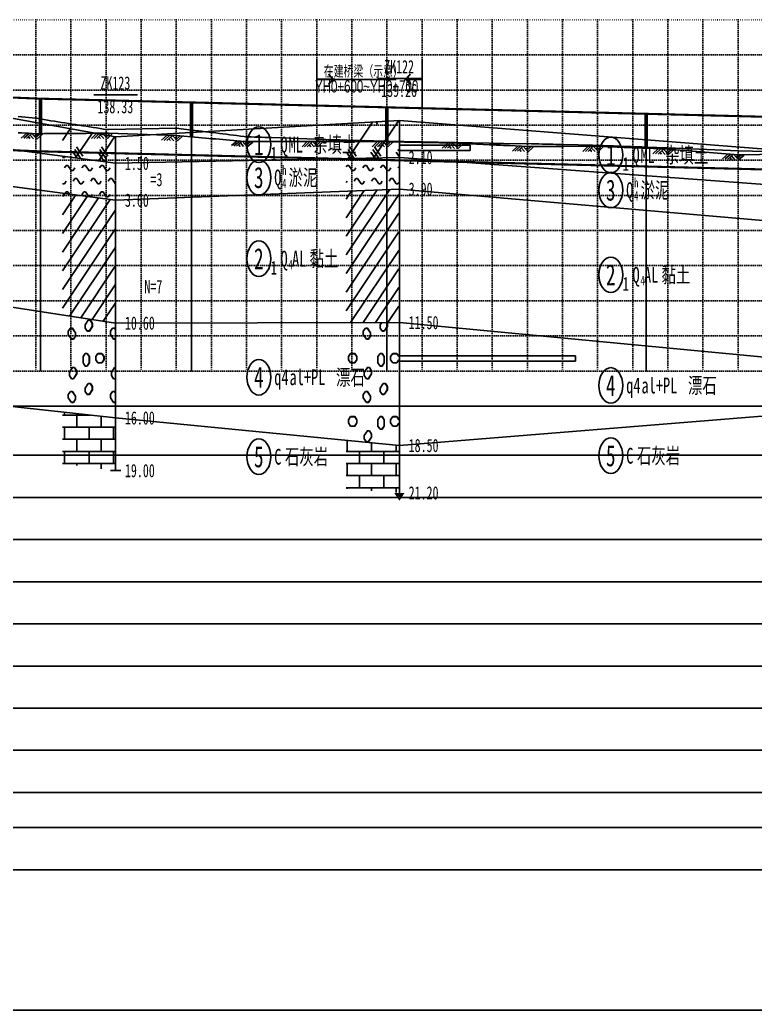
# Model space of a CAD drawing. Extents: x 529262 to 576451, y 2694391 to 2717535.
# Drawn here: x 572091.7 to 572301.1, y 2706953.4 to 2707235.4 of the extents above; entities that cross this region are included whole.
import ezdxf

# ---------------------------------------------------------------- set-up
doc = ezdxf.new("R2010")
doc.units = 0
doc.linetypes.add('DOT', pattern=[6.35, 0, -6.35])
doc.linetypes.add('sx', pattern=[10, 5, 0, 5, 0])
for name, color, linetype in [('GPSCOMMON', 7, 'Continuous'), ('PP-COM', 7, 'Continuous'), ('地质-原位曲线', 7, 'Continuous'), ('地质-地层符号', 3, 'Continuous'), ('地质-地层线', 7, 'Continuous'), ('地质-地面线', 7, 'Continuous'), ('地质-填充花纹', 4, 'Continuous'), ('地质-文字', 7, 'Continuous'), ('地质-标贯', 7, 'Continuous'), ('地质-钻孔', 7, 'Continuous'), ('纵断_分栏线', 5, 'Continuous'), ('纵断_地面线', 3, 'Continuous'), ('纵断_标注', 2, 'Continuous'), ('纵断_标注_节点', 2, 'Continuous'), ('纵断_设计线', 1, 'Continuous'), ('纵断_高程网格', 8, 'DOT')]:
    doc.layers.add(name, color=color, linetype=linetype)
doc.layers.add('纵断雨水井', color=7, linetype='Continuous', lineweight=60)
doc.layers.add('纵断雨水管', color=152, linetype='Continuous', lineweight=60)
doc.styles.add('JieTuHzTxt', font='smsim.shx', dxfattribs={"width": 0.7, "bigfont": 'smfs.shx'})
doc.styles.add('地层编号', font='', dxfattribs={"width": 0.7, "height": 4})
doc.styles.add('层底标注', font='', dxfattribs={"width": 0.7, "height": 2.5})
doc.styles.add('岩土名称', font='', dxfattribs={"width": 0.7, "height": 3})
doc.styles.add('时代', font='', dxfattribs={"width": 0.7, "height": 3})
doc.styles.add('标贯动探', font='', dxfattribs={"width": 0.7, "height": 2.5})
doc.styles.add('钻孔标注', font='', dxfattribs={"width": 0.7, "height": 2.5})
doc.styles.get('地层编号').set_extended_font_data('FangSong_GB2312')
doc.styles.get('层底标注').set_extended_font_data('FangSong_GB2312')
doc.styles.get('岩土名称').set_extended_font_data('FangSong_GB2312')
doc.styles.get('时代').set_extended_font_data('FangSong_GB2312')
doc.styles.get('标贯动探').set_extended_font_data('FangSong_GB2312')
doc.styles.get('钻孔标注').set_extended_font_data('FangSong_GB2312')
doc.linetypes.add('bzhjcx', pattern='A,0.001,[2,XX1.shx,S=1,R=0,X=1,Y=0],-2', length=2.001)

# ---------------------------------------------------------------- blocks, each defined once
blk = doc.blocks.new('VSDesignLineBlock')
at = {"color": 0, "linetype": 'Continuous'}
for p, q in [((-1.5, 0), (-3, -1.5)), ((-0.75, 0), (-2.25, -1.5)), ((0, 0), (-1.5, -1.5)), ((0, 0), (1.5, -1.5)), ((1.5, 0), (0.75, -0.75)), ((2.25, 0), (1.12, -1.12)), ((3, 0), (1.5, -1.5)), ((-0.98, -0.98), (-0.46, -1.5)), ((-0.5, -0.5), (0.5, -1.5))]:
    blk.add_line(p, q, dxfattribs=at)
blk = doc.blocks.new('A$C08401F54')
at = {"layer": '地质-原位曲线', "color": 8, "linetype": 'Continuous'}
for p, q in [((643.68, -30.7), (663.68, -30.7)), ((663.68, -31.7), (643.68, -31.7)), ((663.68, -30.7), (663.68, -31.04)), ((663.68, -31.04), (663.68, -31.37)), ((663.68, -31.37), (663.68, -31.7)), ((643.68, -70.7), (693.68, -70.7)), ((693.68, -70.7), (693.68, -71.04)), ((693.68, -71.04), (693.68, -71.37)), ((693.68, -71.37), (693.68, -71.7)), ((693.68, -71.7), (643.68, -71.7))]:
    blk.add_line(p, q, dxfattribs=at)
at = {"layer": '地质-地层符号', "color": 8, "linetype": 'Continuous'}
for centre in [(603.51, -30.59), (703.75, -32.56), (603.51, -36.84), (703.75, -39.23), (603.51, -52.25), (703.75, -55.31), (603.51, -74.75), (703.75, -76.31), (603.51, -89.84), (703.75, -89.65)]:
    blk.add_ellipse(centre, major_axis=(0, 3.38), ratio=1, dxfattribs=at)
at = {"layer": '地质-地层线', "color": 8}
for p, q in [((446.8, -23.95), (562.72, -34.14)), ((446.8, -30.95), (562.72, -41.14)), ((562.72, -34.14), (643.53, -33.04)), ((643.53, -33.04), (763.2, -38.92)), ((562.72, -41.14), (643.53, -39.04)), ((643.53, -39.04), (763.2, -45.92)), ((446.8, -52.62), (562.72, -64.47)), ((562.72, -64.47), (643.53, -64.37)), ((643.53, -64.37), (763.2, -71.92))]:
    blk.add_line(p, q, dxfattribs=at)
at = {"layer": '地质-地层线', "color": 8, "linetype": 'bzhjcx'}
for p, q in [((446.8, -73.95), (562.72, -82.47)), ((562.72, -82.47), (643.53, -87.7)), ((643.53, -87.7), (763.2, -81.26))]:
    blk.add_line(p, q, dxfattribs=at)
at = {"layer": '地质-地面线', "color": 8, "linetype": 'Continuous'}
for p, q in [((446.8, -15.29), (562.72, -29.14)), ((562.72, -29.14), (643.53, -26.04)), ((643.53, -26.04), (763.2, -32.26))]:
    blk.add_line(p, q, dxfattribs=at)
at = {"layer": '地质-填充花纹', "color": 8, "linetype": 'Continuous'}
for p, q in [((636.16, -33.14), (643.25, -26.05)), ((637.28, -26.7), (636.88, -26.29)), ((547.57, -29.8), (549.78, -27.59)), ((628.38, -26.78), (628.54, -26.61)), ((628.99, -33.23), (635.9, -26.33)), ((630.14, -26.7), (630, -26.56)), ((551.31, -33.13), (556.1, -28.35)), ((557.81, -33.71), (562.42, -29.1)), ((552.86, -33.27), (551.09, -31.5)), ((553.36, -32.77), (551.59, -31)), ((560, -33.27), (558.23, -31.5)), ((560.5, -32.77), (558.73, -31)), ((630.65, -33.21), (628.94, -31.5)), ((631.21, -32.77), (629.44, -31)), ((637.56, -33.12), (635.94, -31.5)), ((638.21, -32.77), (636.44, -31)), ((643.38, -31.79), (643.08, -31.5)), ((547.57, -32.98), (547.64, -33.04)), ((547.64, -33.03), (548.14, -33.03)), ((548.14, -33.03), (548.31, -32.87)), ((551.76, -33.17), (550.59, -32)), ((559.5, -33.77), (557.73, -32)), ((629.67, -33.23), (628.44, -32)), ((636.57, -33.13), (635.44, -32)), ((643.38, -32.79), (642.58, -32)), ((643.33, -33.04), (643.38, -32.99)), ((548.14, -35.03), (548.64, -34.53)), ((548.64, -34.53), (549.14, -34.53)), ((549.14, -34.54), (550.14, -35.54)), ((550.14, -35.53), (550.64, -35.53)), ((550.64, -35.53), (551.14, -35.03)), ((553.14, -35.03), (553.64, -34.53)), ((553.64, -34.53), (554.14, -34.53)), ((554.14, -34.54), (555.14, -35.54)), ((555.14, -35.53), (555.64, -35.53)), ((555.64, -35.53), (556.14, -35.03)), ((558.14, -35.03), (558.64, -34.53)), ((558.64, -34.53), (559.14, -34.53)), ((559.14, -34.54), (560.14, -35.54)), ((560.14, -35.53), (560.64, -35.53)), ((560.64, -35.53), (561.14, -35.03)), ((628.38, -34.8), (628.64, -34.53)), ((628.64, -34.53), (629.14, -34.53)), ((629.14, -34.54), (630.14, -35.54)), ((630.14, -35.53), (630.64, -35.53)), ((630.64, -35.53), (631.14, -35.03)), ((633.14, -35.03), (633.64, -34.53)), ((633.64, -34.53), (634.14, -34.53)), ((634.14, -34.54), (635.14, -35.54)), ((635.14, -35.53), (635.64, -35.53)), ((635.64, -35.53), (636.14, -35.03)), ((638.14, -35.03), (638.64, -34.53)), ((638.64, -34.53), (639.14, -34.53)), ((639.14, -34.54), (640.14, -35.54)), ((640.14, -35.53), (640.64, -35.53)), ((640.64, -35.53), (641.14, -35.03)), ((643.14, -35.03), (643.38, -34.8)), ((548.14, -38.03), (548.64, -37.53)), ((550.64, -37.53), (551.14, -37.03)), ((551.14, -37.03), (551.64, -37.03)), ((551.64, -37.04), (552.64, -38.04)), ((553.14, -38.03), (553.64, -37.53)), ((555.64, -37.53), (556.14, -37.03)), ((556.14, -37.03), (556.64, -37.03)), ((556.64, -37.04), (557.64, -38.04)), ((558.14, -38.03), (558.64, -37.53)), ((560.64, -37.53), (561.14, -37.03)), ((561.14, -37.03), (561.64, -37.03)), ((561.64, -37.04), (562.57, -37.98)), ((628.38, -37.8), (628.64, -37.53)), ((630.64, -37.53), (631.14, -37.03)), ((631.14, -37.03), (631.64, -37.03)), ((631.64, -37.04), (632.64, -38.04)), ((633.14, -38.03), (633.64, -37.53)), ((635.64, -37.53), (636.14, -37.03)), ((636.14, -37.03), (636.64, -37.03)), ((636.64, -37.04), (637.64, -38.04)), ((638.14, -38.03), (638.64, -37.53)), ((640.64, -37.53), (641.14, -37.03)), ((641.14, -37.03), (641.64, -37.03)), ((641.64, -37.04), (642.64, -38.04)), ((547.57, -37.98), (547.64, -38.04)), ((547.64, -38.03), (548.14, -38.03)), ((552.64, -38.03), (553.14, -38.03)), ((557.64, -38.03), (558.14, -38.03)), ((628.38, -51.53), (640.8, -39.11)), ((628.38, -47.99), (637.17, -39.2)), ((628.38, -44.46), (633.54, -39.3)), ((628.38, -40.92), (629.91, -39.39)), ((632.64, -38.03), (633.14, -38.03)), ((637.64, -38.03), (638.14, -38.03)), ((642.64, -38.03), (643.14, -38.03)), ((643.14, -38.03), (643.38, -37.8)), ((547.57, -40.41), (548.13, -39.85)), ((547.57, -43.94), (551.38, -40.14)), ((547.57, -47.48), (554.63, -40.43)), ((547.57, -51.01), (557.88, -40.71)), ((547.57, -54.55), (561.13, -41)), ((548.31, -39.87), (548.64, -39.53)), ((548.64, -39.53), (549.14, -39.53)), ((549.14, -39.54), (549.58, -39.98)), ((551.07, -40.11), (551.14, -40.03)), ((553.14, -40.03), (553.64, -39.53)), ((553.64, -39.53), (554.14, -39.53)), ((554.14, -39.54), (555.06, -40.46)), ((555.66, -40.52), (556.14, -40.03)), ((558.14, -40.03), (558.64, -39.53)), ((558.64, -39.53), (559.14, -39.53)), ((559.14, -39.54), (560.14, -40.54)), ((560.14, -40.53), (560.64, -40.53)), ((560.64, -40.53), (561.14, -40.03)), ((628.38, -55.06), (643.38, -40.06)), ((547.57, -58.08), (562.57, -43.08)), ((628.38, -58.6), (643.38, -43.6)), ((547.57, -61.62), (562.57, -46.62)), ((628.38, -62.13), (643.38, -47.13)), ((549.6, -63.13), (562.57, -50.16)), ((629.66, -64.39), (643.38, -50.67)), ((552.81, -63.46), (562.57, -53.69)), ((633.2, -64.38), (643.38, -54.2)), ((556.02, -63.78), (562.57, -57.23)), ((636.74, -64.38), (643.38, -57.74)), ((559.22, -64.11), (562.57, -60.76)), ((640.28, -64.37), (643.38, -61.28)), ((549.24, -66.03), (549.84, -65.43)), ((549.84, -65.43), (550.44, -65.43)), ((551.28, -66.33), (550.38, -65.43)), ((551.34, -66.33), (550.44, -65.43)), ((554.04, -64.83), (554.94, -63.93)), ((554.04, -65.43), (554.04, -64.83)), ((554.64, -66.03), (554.04, -65.43)), ((554.94, -63.93), (555.54, -63.93)), ((555.18, -66.03), (556.08, -65.13)), ((555.24, -66.03), (556.14, -65.13)), ((556.08, -64.53), (555.48, -63.93)), ((556.14, -64.53), (555.54, -63.93)), ((556.08, -65.13), (556.08, -64.53)), ((556.14, -65.13), (556.14, -64.53)), ((561.24, -66.03), (561.84, -65.43)), ((561.84, -65.43), (562.44, -65.43)), ((562.57, -65.62), (562.38, -65.43)), ((562.43, -64.44), (562.57, -64.3)), ((562.57, -65.56), (562.44, -65.43)), ((633.24, -66.03), (633.84, -65.43)), ((633.84, -65.43), (634.44, -65.43)), ((635.28, -66.33), (634.38, -65.43)), ((635.34, -66.33), (634.44, -65.43)), ((638.04, -64.83), (638.5, -64.38)), ((638.04, -65.43), (638.04, -64.83)), ((638.64, -66.03), (638.04, -65.43)), ((639.18, -66.03), (640.08, -65.13)), ((639.24, -66.03), (640.14, -65.13)), ((640.08, -64.53), (639.92, -64.37)), ((640.14, -64.53), (639.98, -64.37)), ((640.08, -65.13), (640.08, -64.53)), ((640.14, -65.13), (640.14, -64.53)), ((549.24, -66.63), (549.24, -66.03)), ((550.14, -67.53), (549.24, -66.63)), ((550.14, -67.47), (550.74, -67.47)), ((550.14, -67.53), (550.74, -67.53)), ((550.68, -67.53), (551.28, -66.93)), ((550.74, -67.53), (551.34, -66.93)), ((551.28, -66.93), (551.28, -66.33)), ((551.34, -66.93), (551.34, -66.33)), ((554.64, -65.97), (555.24, -65.97)), ((554.64, -66.03), (555.24, -66.03)), ((561.24, -66.63), (561.24, -66.03)), ((562.14, -67.53), (561.24, -66.63)), ((562.14, -67.47), (562.57, -67.47)), ((562.14, -67.53), (562.57, -67.53)), ((633.24, -66.63), (633.24, -66.03)), ((634.14, -67.53), (633.24, -66.63)), ((634.14, -67.47), (634.74, -67.47)), ((634.14, -67.53), (634.74, -67.53)), ((634.68, -67.53), (635.28, -66.93)), ((634.74, -67.53), (635.34, -66.93)), ((635.28, -66.93), (635.28, -66.33)), ((635.34, -66.93), (635.34, -66.33)), ((638.64, -65.97), (639.24, -65.97)), ((638.64, -66.03), (639.24, -66.03)), ((553.44, -70.83), (554.04, -70.23)), ((553.44, -72.03), (553.44, -70.83)), ((554.04, -70.23), (554.64, -70.23)), ((555.18, -70.83), (554.58, -70.23)), ((555.24, -70.83), (554.64, -70.23)), ((555.18, -72.03), (555.18, -70.83)), ((555.24, -72.03), (555.24, -70.83)), ((557.04, -70.83), (557.64, -70.23)), ((557.04, -71.43), (557.04, -70.83)), ((557.64, -72.03), (557.04, -71.43)), ((557.64, -70.23), (558.84, -70.23)), ((557.64, -70.29), (558.84, -70.29)), ((559.38, -70.83), (558.78, -70.23)), ((558.78, -72.03), (559.38, -71.43)), ((559.44, -70.83), (558.84, -70.23)), ((558.84, -72.03), (559.44, -71.43)), ((559.38, -71.43), (559.38, -70.83)), ((559.44, -71.43), (559.44, -70.83)), ((629.04, -70.83), (629.64, -70.23)), ((629.04, -71.43), (629.04, -70.83)), ((629.64, -72.03), (629.04, -71.43)), ((629.64, -70.23), (630.84, -70.23)), ((629.64, -70.29), (630.84, -70.29)), ((631.38, -70.83), (630.78, -70.23)), ((630.78, -72.03), (631.38, -71.43)), ((631.44, -70.83), (630.84, -70.23)), ((630.84, -72.03), (631.44, -71.43)), ((631.38, -71.43), (631.38, -70.83)), ((631.44, -71.43), (631.44, -70.83)), ((637.44, -70.83), (638.04, -70.23)), ((637.44, -72.03), (637.44, -70.83)), ((638.04, -70.23), (638.64, -70.23)), ((639.18, -70.83), (638.58, -70.23)), ((639.24, -70.83), (638.64, -70.23)), ((639.18, -72.03), (639.18, -70.83)), ((639.24, -72.03), (639.24, -70.83)), ((641.04, -70.83), (641.64, -70.23)), ((641.04, -71.43), (641.04, -70.83)), ((641.64, -72.03), (641.04, -71.43)), ((641.64, -70.23), (642.84, -70.23)), ((641.64, -70.29), (642.84, -70.29)), ((643.38, -70.83), (642.78, -70.23)), ((643.38, -70.77), (642.84, -70.23)), ((549.54, -73.83), (550.44, -72.93)), ((550.38, -72.93), (550.98, -72.93)), ((550.44, -72.93), (551.04, -72.93)), ((551.58, -73.53), (550.98, -72.93)), ((551.64, -73.53), (551.04, -72.93)), ((554.04, -72.63), (553.44, -72.03)), ((554.04, -72.63), (554.64, -72.63)), ((554.58, -72.63), (555.18, -72.03)), ((554.64, -72.63), (555.24, -72.03)), ((557.64, -72.03), (558.84, -72.03)), ((561.54, -73.83), (562.44, -72.93)), ((562.38, -72.93), (562.57, -72.93)), ((562.44, -72.93), (562.57, -72.93)), ((629.64, -72.03), (630.84, -72.03)), ((633.54, -73.83), (634.44, -72.93)), ((634.38, -72.93), (634.98, -72.93)), ((634.44, -72.93), (635.04, -72.93)), ((635.58, -73.53), (634.98, -72.93)), ((635.64, -73.53), (635.04, -72.93)), ((638.04, -72.63), (637.44, -72.03)), ((638.04, -72.63), (638.64, -72.63)), ((638.58, -72.63), (639.18, -72.03)), ((638.64, -72.63), (639.24, -72.03)), ((641.64, -72.03), (642.84, -72.03)), ((642.78, -72.03), (643.38, -71.44)), ((642.84, -72.03), (643.38, -71.5)), ((549.54, -74.43), (549.54, -73.83)), ((550.14, -75.03), (549.54, -74.43)), ((550.14, -75.03), (550.74, -75.03)), ((550.68, -75.03), (551.58, -74.13)), ((550.74, -75.03), (551.64, -74.13)), ((551.58, -74.13), (551.58, -73.53)), ((551.64, -74.13), (551.64, -73.53)), ((561.54, -74.43), (561.54, -73.83)), ((562.14, -75.03), (561.54, -74.43)), ((562.14, -75.03), (562.57, -75.03)), ((633.54, -74.43), (633.54, -73.83)), ((634.14, -75.03), (633.54, -74.43)), ((634.14, -75.03), (634.74, -75.03)), ((634.68, -75.03), (635.58, -74.13)), ((634.74, -75.03), (635.64, -74.13)), ((635.58, -74.13), (635.58, -73.53)), ((635.64, -74.13), (635.64, -73.53)), ((554.04, -76.83), (554.94, -75.93)), ((554.04, -77.43), (554.04, -76.83)), ((554.94, -75.93), (555.54, -75.93)), ((556.08, -76.53), (555.48, -75.93)), ((556.14, -76.53), (555.54, -75.93)), ((556.08, -77.13), (556.08, -76.53)), ((556.14, -77.13), (556.14, -76.53)), ((638.04, -76.83), (638.94, -75.93)), ((638.04, -77.43), (638.04, -76.83)), ((638.94, -75.93), (639.54, -75.93)), ((640.08, -76.53), (639.48, -75.93)), ((640.14, -76.53), (639.54, -75.93)), ((640.08, -77.13), (640.08, -76.53)), ((640.14, -77.13), (640.14, -76.53)), ((549.24, -78.03), (549.84, -77.43)), ((549.24, -78.63), (549.24, -78.03)), ((550.14, -79.53), (549.24, -78.63)), ((549.84, -77.43), (550.44, -77.43)), ((551.28, -78.33), (550.38, -77.43)), ((551.34, -78.33), (550.44, -77.43)), ((550.68, -79.53), (551.28, -78.93)), ((550.74, -79.53), (551.34, -78.93)), ((551.28, -78.93), (551.28, -78.33)), ((551.34, -78.93), (551.34, -78.33)), ((554.64, -78.03), (554.04, -77.43)), ((554.64, -77.97), (555.24, -77.97)), ((554.64, -78.03), (555.24, -78.03)), ((555.18, -78.03), (556.08, -77.13)), ((555.24, -78.03), (556.14, -77.13)), ((561.24, -78.03), (561.84, -77.43)), ((561.24, -78.63), (561.24, -78.03)), ((562.14, -79.53), (561.24, -78.63)), ((561.84, -77.43), (562.44, -77.43)), ((562.57, -77.62), (562.38, -77.43)), ((562.57, -77.56), (562.44, -77.43)), ((633.24, -78.03), (633.84, -77.43)), ((633.24, -78.63), (633.24, -78.03)), ((634.14, -79.53), (633.24, -78.63)), ((633.84, -77.43), (634.44, -77.43)), ((635.28, -78.33), (634.38, -77.43)), ((635.34, -78.33), (634.44, -77.43)), ((634.68, -79.53), (635.28, -78.93)), ((634.74, -79.53), (635.34, -78.93)), ((635.28, -78.93), (635.28, -78.33)), ((635.34, -78.93), (635.34, -78.33)), ((638.64, -78.03), (638.04, -77.43)), ((638.64, -77.97), (639.24, -77.97)), ((638.64, -78.03), (639.24, -78.03)), ((639.18, -78.03), (640.08, -77.13)), ((639.24, -78.03), (640.14, -77.13)), ((550.14, -79.47), (550.74, -79.47)), ((550.14, -79.53), (550.74, -79.53)), ((562.14, -79.47), (562.57, -79.47)), ((562.14, -79.53), (562.57, -79.53)), ((634.14, -79.47), (634.74, -79.47)), ((634.14, -79.53), (634.74, -79.53)), ((547.57, -81.93), (555.44, -81.93)), ((548.14, -81.93), (548.14, -81.4)), ((551.64, -84.23), (551.64, -81.93)), ((555.14, -81.93), (555.14, -81.91)), ((558.64, -84.23), (558.64, -82.17)), ((629.04, -82.83), (629.64, -82.23)), ((629.64, -82.23), (630.84, -82.23)), ((629.64, -82.29), (630.84, -82.29)), ((631.38, -82.83), (630.78, -82.23)), ((631.44, -82.83), (630.84, -82.23)), ((637.44, -82.83), (638.04, -82.23)), ((638.04, -82.23), (638.64, -82.23)), ((639.18, -82.83), (638.58, -82.23)), ((639.24, -82.83), (638.64, -82.23)), ((641.04, -82.83), (641.64, -82.23)), ((641.64, -82.23), (642.84, -82.23)), ((641.64, -82.29), (642.84, -82.29)), ((643.38, -82.83), (642.78, -82.23)), ((643.38, -82.77), (642.84, -82.23)), ((547.57, -84.23), (562.57, -84.23)), ((548.14, -86.53), (548.14, -84.23)), ((555.14, -86.53), (555.14, -84.23)), ((562.14, -86.53), (562.14, -84.23)), ((629.04, -83.43), (629.04, -82.83)), ((629.64, -84.03), (629.04, -83.43)), ((629.64, -84.03), (630.84, -84.03)), ((630.78, -84.03), (631.38, -83.43)), ((630.84, -84.03), (631.44, -83.43)), ((631.38, -83.43), (631.38, -82.83)), ((631.44, -83.43), (631.44, -82.83)), ((637.44, -84.03), (637.44, -82.83)), ((638.04, -84.63), (637.44, -84.03)), ((638.58, -84.63), (639.18, -84.03)), ((638.64, -84.63), (639.24, -84.03)), ((639.18, -84.03), (639.18, -82.83)), ((639.24, -84.03), (639.24, -82.83)), ((641.04, -83.43), (641.04, -82.83)), ((641.64, -84.03), (641.04, -83.43)), ((641.64, -84.03), (642.84, -84.03)), ((642.78, -84.03), (643.38, -83.44)), ((642.84, -84.03), (643.38, -83.5)), ((633.54, -85.83), (634.44, -84.93)), ((633.54, -86.43), (633.54, -85.83)), ((634.14, -87.03), (633.54, -86.43)), ((634.38, -84.93), (634.98, -84.93)), ((634.44, -84.93), (635.04, -84.93)), ((634.68, -87.03), (635.58, -86.13)), ((634.74, -87.03), (635.64, -86.13)), ((635.58, -85.53), (634.98, -84.93)), ((635.64, -85.53), (635.04, -84.93)), ((635.58, -86.13), (635.58, -85.53)), ((635.64, -86.13), (635.64, -85.53)), ((638.04, -84.63), (638.64, -84.63)), ((547.57, -86.53), (562.57, -86.53)), ((551.64, -88.83), (551.64, -86.53)), ((558.64, -88.83), (558.64, -86.53)), ((628.64, -88.83), (628.64, -86.74)), ((634.14, -87.03), (634.74, -87.03)), ((635.64, -88.83), (635.64, -87.19)), ((642.64, -88.83), (642.64, -87.65)), ((547.57, -88.83), (562.57, -88.83)), ((548.14, -91.13), (548.14, -88.83)), ((555.14, -91.13), (555.14, -88.83)), ((562.14, -91.13), (562.14, -88.83)), ((628.38, -88.83), (643.38, -88.83)), ((632.14, -91.13), (632.14, -88.83)), ((639.14, -91.13), (639.14, -88.83)), ((547.57, -91.13), (562.57, -91.13)), ((551.64, -91.5), (551.64, -91.13)), ((558.64, -92.11), (558.64, -91.13)), ((628.38, -91.13), (643.38, -91.13)), ((628.64, -93.43), (628.64, -91.13)), ((635.64, -93.43), (635.64, -91.13)), ((642.64, -93.43), (642.64, -91.13)), ((628.38, -93.43), (643.38, -93.43)), ((632.14, -95.73), (632.14, -93.43)), ((639.14, -95.73), (639.14, -93.43)), ((628.38, -95.73), (643.38, -95.73)), ((628.64, -95.92), (628.64, -95.73)), ((635.64, -96.29), (635.64, -95.73)), ((642.64, -96.66), (642.64, -95.73))]:
    blk.add_line(p, q, dxfattribs=at)
at = {"layer": '地质-钻孔', "color": 8, "linetype": 'Continuous'}
for p, q in [((637.34, -18.04), (649.72, -18.04)), ((556.54, -21.14), (568.91, -21.14)), ((561.22, -92.47), (564.22, -92.47))]:
    blk.add_line(p, q, dxfattribs=at)
at = {"layer": '地质-钻孔', "color": 8, "linetype": 'sx'}
for p, q in [((643.53, -26.04), (643.53, -96.7)), ((562.72, -29.14), (562.72, -92.47))]:
    blk.add_line(p, q, dxfattribs=at)
at = {"layer": '地质-钻孔', "color": 8, "linetype": 'Continuous'}
blk.add_solid([(642.03, -96.7), (645.03, -96.7), (643.53, -98.2)], dxfattribs=at)
at = {"layer": '地质-地层符号', "color": 8, "linetype": 'Continuous'}
for s, height, style, p in [('1', 4, '地层编号', (602.13, -32.59)), ('Q', 3, '时代', (609.69, -32.09)), ('ML', 3, '时代', (611.97, -32.09)), ('杂填土', 3, '岩土名称', (619, -32.09)), ('1', 2.6, '地层编号', (606.89, -33.59)), ('1', 4, '地层编号', (702.37, -34.56)), ('Q', 3, '时代', (709.93, -34.06)), ('ML', 3, '时代', (712.21, -34.06)), ('杂填土', 3, '岩土名称', (719.24, -34.06)), ('1', 2.6, '地层编号', (707.13, -35.56)), ('3', 4, '地层编号', (602.13, -38.84)), ('Q', 3, '时代', (607.89, -38.34)), ('淤泥', 3, '岩土名称', (612.01, -38.34)), ('3', 4, '地层编号', (702.37, -41.23)), ('淤泥', 3, '岩土名称', (712.25, -40.73)), ('Q', 3, '时代', (708.13, -40.73)), ('2', 4, '地层编号', (602.13, -54.25)), ('Q', 3, '时代', (609.69, -53.75)), ('AL', 3, '时代', (612.97, -53.75)), ('黏土', 3, '岩土名称', (617.96, -53.75)), ('1', 2.6, '地层编号', (606.89, -55.25)), ('2', 4, '地层编号', (702.37, -57.31)), ('Q', 3, '时代', (709.93, -56.81)), ('AL', 3, '时代', (713.2, -56.81)), ('黏土', 3, '岩土名称', (718.2, -56.81)), ('1', 2.6, '地层编号', (707.13, -58.31)), ('4', 4, '地层编号', (602.13, -76.75)), ('al+PL', 3, '时代', (612.25, -76.25)), ('漂石', 3, '岩土名称', (625.5, -76.25)), ('q4', 3, '时代', (607.89, -76.25)), ('4', 4, '地层编号', (702.37, -78.31)), ('q4', 3, '时代', (708.13, -77.81)), ('al+PL', 3, '时代', (712.49, -77.81)), ('漂石', 3, '岩土名称', (725.74, -77.81)), ('5', 4, '地层编号', (602.13, -91.84)), ('C', 3, '时代', (607.89, -91.34)), ('石灰岩', 3, '岩土名称', (610.97, -91.34)), ('5', 4, '地层编号', (702.37, -91.65)), ('C', 3, '时代', (708.13, -91.15)), ('石灰岩', 3, '岩土名称', (711.21, -91.15))]:
    blk.add_text(s, height=height, dxfattribs=dict(at, style=style)).set_placement(p)
at = {"layer": '地质-地层符号', "color": 8, "linetype": 'Continuous', "style": '时代', "width": 0.8}
for s, p in [('h', (610.17, -36.34)), ('4', (610.17, -38.84)), ('h', (710.41, -38.73)), ('4', (710.41, -41.23)), ('4', (611.97, -54.25)), ('4', (712.21, -57.31))]:
    blk.add_text(s, height=1.8, dxfattribs=at).set_placement(p)
at = {"layer": '地质-文字', "color": 8, "linetype": 'Continuous', "style": '层底标注'}
for s, p in [('2.10', (646.18, -34.29)), ('1.50', (565.37, -35.39)), ('3.90', (646.18, -40.29)), ('3.60', (565.37, -42.39)), ('10.60', (565.37, -65.72)), ('11.50', (646.18, -65.62)), ('16.00', (565.37, -83.72)), ('18.50', (646.18, -88.95)), ('19.00', (565.37, -93.72)), ('21.20', (646.18, -97.95))]:
    blk.add_text(s, height=2.5, dxfattribs=at).set_placement(p)
at = {"layer": '地质-标贯', "color": 8, "linetype": 'Continuous', "style": '标贯动探'}
for s, p in [('=3', (572.65, -38.47)), ('N=7', (570.92, -58.8))]:
    blk.add_text(s, height=2.5, dxfattribs=at).set_placement(p)
at = {"layer": '地质-钻孔', "color": 8, "linetype": 'Continuous', "style": '钻孔标注'}
for s, p in [('ZK122', (639.2, -17.04)), ('ZK123', (558.4, -20.14)), ('139.26', (638.34, -21.54)), ('138.33', (557.54, -24.64))]:
    blk.add_text(s, height=2.5, dxfattribs=at).set_placement(p)

msp = doc.modelspace()

# ---------------------------------------------------------------- linework, layer by layer
for p in [(572097.565, 2707212.906), (572140.558, 2707211.831), (572196.269, 2707210.438), (572270.113, 2707208.591)]:
    msp.add_point(p)
at = {"layer": 'GPSCOMMON', "const_width": 0.5}
for points in [[(572176.269, 2707210.938), (572176.269, 2707223.843)], [(572206.269, 2707210.188), (572206.269, 2707223.843)], [(572176.269, 2707218.424), (572180.901, 2707218.424), (572179.605, 2707219.905)], [(572206.269, 2707218.424), (572201.637, 2707218.424), (572202.934, 2707219.905)], [(572176.269, 2707218.424), (572180.901, 2707218.424), (572179.605, 2707216.943)], [(572206.269, 2707218.424), (572201.637, 2707218.424), (572202.934, 2707216.943)]]:
    msp.add_lwpolyline(points, dxfattribs=at)
at = {"layer": 'PP-COM'}
msp.add_line((571451.269, 2706953.361), (576451.269, 2706953.361), dxfattribs=at)
at = {"layer": '纵断_分栏线'}
for p, q in [((571556.269, 2707125.361), (573725.219, 2707125.361)), ((571556.269, 2707111.361), (573725.219, 2707111.361)), ((571556.269, 2707099.361), (573725.219, 2707099.361)), ((571556.269, 2707087.361), (573725.219, 2707087.361)), ((571556.269, 2707075.361), (573725.219, 2707075.361)), ((571556.269, 2707063.361), (573725.219, 2707063.361)), ((571556.269, 2707051.361), (573725.219, 2707051.361)), ((571556.269, 2707039.361), (573725.219, 2707039.361)), ((571556.269, 2707027.361), (573725.219, 2707027.361)), ((571556.269, 2707015.361), (573725.219, 2707015.361)), ((571556.269, 2707005.361), (573725.219, 2707005.361)), ((571556.269, 2706993.361), (573725.219, 2706993.361))]:
    msp.add_line(p, q, dxfattribs=at)
at = {"layer": '纵断_地面线'}
msp.add_lwpolyline([(572091.19, 2707207.811), (572092.19, 2707207.716), (572093.19, 2707207.621), (572094.19, 2707207.526), (572095.19, 2707207.431), (572096.19, 2707207.341), (572096.269, 2707207.331), (572097.565, 2707207.121), (572098.565, 2707206.961), (572099.565, 2707206.801), (572100.565, 2707206.641), (572101.565, 2707206.481), (572102.565, 2707206.321), (572103.565, 2707206.161), (572104.565, 2707206.001), (572105.565, 2707205.841), (572106.565, 2707205.681), (572107.565, 2707205.516), (572108.565, 2707205.356), (572109.565, 2707205.196), (572110.565, 2707205.036), (572111.565, 2707204.876), (572112.565, 2707204.716), (572113.565, 2707204.556), (572114.565, 2707204.396), (572115.565, 2707204.236), (572116.269, 2707204.121), (572116.97, 2707204.136), (572136.269, 2707204.506), (572140.558, 2707203.981), (572141.558, 2707203.861), (572142.558, 2707203.741), (572143.558, 2707203.616), (572144.558, 2707203.496), (572145.558, 2707203.371), (572146.558, 2707203.251), (572147.558, 2707203.131), (572148.558, 2707203.006), (572149.558, 2707202.886), (572150.558, 2707202.761), (572151.558, 2707202.641), (572152.558, 2707202.521), (572153.558, 2707202.396), (572154.558, 2707202.276), (572155.558, 2707202.151), (572156.269, 2707202.066), (572156.558, 2707202.056), (572157.558, 2707202.021), (572158.558, 2707201.986), (572159.558, 2707201.946), (572160.558, 2707201.911), (572161.558, 2707201.876), (572163.415, 2707201.811), (572175.879, 2707201.361), (572176.269, 2707201.346), (572176.879, 2707201.326), (572177.879, 2707201.296), (572178.879, 2707201.261), (572179.879, 2707201.226), (572180.879, 2707201.196), (572181.879, 2707201.161), (572182.879, 2707201.131), (572184.649, 2707201.071), (572184.979, 2707201.061), (572196.269, 2707200.823), (572225.496, 2707200.208), (572226.496, 2707200.187), (572227.496, 2707200.166), (572228.496, 2707200.145), (572229.496, 2707200.124), (572231.06, 2707200.091), (572236.269, 2707200.101), (572237.475, 2707200.071), (572238.475, 2707200.046), (572239.475, 2707200.021), (572240.475, 2707199.996), (572241.475, 2707199.971), (572242.475, 2707199.946), (572243.475, 2707199.921), (572244.475, 2707199.896), (572245.475, 2707199.871), (572246.658, 2707199.841), (572254.796, 2707199.636), (572255.796, 2707199.611), (572256.269, 2707199.601), (572256.796, 2707199.581), (572257.796, 2707199.546), (572258.796, 2707199.511), (572259.796, 2707199.476), (572260.796, 2707199.441), (572261.796, 2707199.406), (572262.796, 2707199.366), (572263.796, 2707199.331), (572264.796, 2707199.296), (572265.796, 2707199.261), (572266.796, 2707199.226), (572267.796, 2707199.191), (572268.796, 2707199.151), (572270.113, 2707199.106), (572276.269, 2707198.886), (572296.269, 2707198.086), (572308.593, 2707197.731)], dxfattribs=at)
at = {"layer": '纵断_标注'}
for p, q in [((572097.565, 2707202.935), (572097.565, 2707135.361)), ((572140.558, 2707202.035), (572140.558, 2707135.361)), ((572196.269, 2707200.661), (572196.269, 2707135.361)), ((572270.113, 2707198.781), (572270.113, 2707135.361))]:
    msp.add_line(p, q, dxfattribs=at)
at = {"layer": '纵断_标注', "linetype": 'Continuous'}
msp.add_lwpolyline([(572181.154, 2707218.328), (572198.87, 2707218.328)], dxfattribs=at)
at = {"layer": '纵断_标注_节点'}
for p in [(572097.565, 2707202.935), (572140.558, 2707202.035), (572196.269, 2707200.661), (572270.113, 2707198.781)]:
    msp.add_point(p, dxfattribs=at)
at = {"layer": '纵断_设计线'}
msp.add_lwpolyline([(572091.19, 2707203.222), (572092.19, 2707203.164), (572093.19, 2707203.105), (572094.19, 2707203.047), (572095.19, 2707202.989), (572096.19, 2707202.931), (572096.269, 2707202.926), (572097.565, 2707202.935), (572098.565, 2707202.943), (572099.565, 2707202.95), (572100.565, 2707202.957), (572101.565, 2707202.964), (572102.565, 2707202.972), (572103.565, 2707202.979), (572104.565, 2707202.986), (572105.565, 2707202.993), (572106.565, 2707203.001), (572107.565, 2707203.008), (572108.565, 2707203.015), (572109.565, 2707203.022), (572110.565, 2707203.03), (572111.565, 2707203.037), (572112.565, 2707203.044), (572113.565, 2707203.051), (572114.565, 2707203.059), (572115.565, 2707203.066), (572116.269, 2707203.071), (572116.97, 2707203.048), (572136.269, 2707202.406), (572140.558, 2707202.035), (572141.558, 2707201.948), (572142.558, 2707201.862), (572143.558, 2707201.775), (572144.558, 2707201.689), (572145.558, 2707201.602), (572146.558, 2707201.516), (572147.558, 2707201.429), (572148.558, 2707201.343), (572149.558, 2707201.256), (572150.558, 2707201.17), (572151.558, 2707201.083), (572152.558, 2707200.997), (572153.558, 2707200.91), (572154.558, 2707200.824), (572155.558, 2707200.737), (572156.269, 2707200.676), (572156.558, 2707200.677), (572157.558, 2707200.679), (572158.558, 2707200.682), (572159.558, 2707200.685), (572160.558, 2707200.688), (572161.558, 2707200.69), (572163.415, 2707200.696), (572175.88, 2707200.73), (572176.269, 2707200.731), (572176.88, 2707200.729), (572177.88, 2707200.725), (572178.88, 2707200.722), (572179.88, 2707200.718), (572180.88, 2707200.715), (572181.88, 2707200.711), (572182.88, 2707200.708), (572184.65, 2707200.702), (572196.269, 2707200.661), (572216.269, 2707200.211), (572225.496, 2707199.786), (572226.496, 2707199.74), (572227.496, 2707199.694), (572228.496, 2707199.648), (572229.496, 2707199.602), (572231.061, 2707199.53), (572236.269, 2707199.291), (572237.476, 2707199.295), (572238.476, 2707199.299), (572239.476, 2707199.303), (572240.476, 2707199.307), (572241.476, 2707199.31), (572242.476, 2707199.314), (572243.476, 2707199.318), (572244.476, 2707199.322), (572245.476, 2707199.325), (572246.659, 2707199.33), (572254.796, 2707199.36), (572255.796, 2707199.364), (572256.269, 2707199.366), (572256.796, 2707199.344), (572257.796, 2707199.301), (572258.796, 2707199.259), (572259.796, 2707199.217), (572260.796, 2707199.175), (572261.796, 2707199.132), (572262.796, 2707199.09), (572263.796, 2707199.048), (572264.796, 2707199.006), (572265.796, 2707198.963), (572266.796, 2707198.921), (572267.796, 2707198.879), (572268.796, 2707198.837), (572270.113, 2707198.781), (572276.269, 2707198.521), (572296.269, 2707196.961), (572308.593, 2707197.112)], dxfattribs=at)
at = {"layer": '纵断_高程网格', "ltscale": 0.0787}
for p, q in [((571556.269, 2707235.361), (573725.219, 2707235.361)), ((572096.269, 2707235.361), (572096.269, 2707135.361)), ((572106.269, 2707235.361), (572106.269, 2707135.361)), ((572116.269, 2707235.361), (572116.269, 2707135.361)), ((572126.269, 2707235.361), (572126.269, 2707135.361)), ((572136.269, 2707235.361), (572136.269, 2707135.361)), ((572146.269, 2707235.361), (572146.269, 2707135.361)), ((572156.269, 2707235.361), (572156.269, 2707135.361)), ((572166.269, 2707235.361), (572166.269, 2707135.361)), ((572176.269, 2707235.361), (572176.269, 2707135.361)), ((572186.269, 2707235.361), (572186.269, 2707135.361)), ((572196.269, 2707235.361), (572196.269, 2707135.361)), ((572206.269, 2707235.361), (572206.269, 2707135.361)), ((572216.269, 2707235.361), (572216.269, 2707135.361)), ((572226.269, 2707235.361), (572226.269, 2707135.361)), ((572236.269, 2707235.361), (572236.269, 2707135.361)), ((572246.269, 2707235.361), (572246.269, 2707135.361)), ((572256.269, 2707235.361), (572256.269, 2707135.361)), ((572266.269, 2707235.361), (572266.269, 2707135.361)), ((572276.269, 2707235.361), (572276.269, 2707135.361)), ((572286.269, 2707235.361), (572286.269, 2707135.361)), ((572296.269, 2707235.361), (572296.269, 2707135.361)), ((571556.269, 2707225.361), (573725.219, 2707225.361)), ((571556.269, 2707215.361), (573725.219, 2707215.361)), ((571556.269, 2707205.361), (573725.219, 2707205.361)), ((571556.269, 2707195.361), (573725.219, 2707195.361)), ((571556.269, 2707185.361), (573725.219, 2707185.361)), ((571556.269, 2707175.361), (573725.219, 2707175.361)), ((571556.269, 2707165.361), (573725.219, 2707165.361)), ((571556.269, 2707155.361), (573725.219, 2707155.361)), ((571556.269, 2707145.361), (573725.219, 2707145.361)), ((571556.269, 2707135.361), (573725.219, 2707135.361))]:
    msp.add_line(p, q, dxfattribs=at)
at = {"layer": '纵断雨水井'}
for points in [[(572097.565, 2707202.935), (572097.565, 2707212.906)], [(572097.565, 2707202.935), (572097.565, 2707212.904)], [(572140.558, 2707202.035), (572140.558, 2707211.831)], [(572140.558, 2707202.035), (572140.558, 2707211.831)], [(572196.269, 2707200.661), (572196.269, 2707210.438)], [(572196.269, 2707200.661), (572196.269, 2707210.436)], [(572270.113, 2707198.781), (572270.113, 2707208.592)], [(572270.113, 2707198.781), (572270.113, 2707208.591)]]:
    msp.add_lwpolyline(points, dxfattribs=at)
at = {"layer": '纵断雨水管', "const_width": 0.6}
for points in [[(571806.269, 2707224.556), (572097.565, 2707212.904)], [(572097.565, 2707212.906), (572140.558, 2707211.831)], [(572140.558, 2707211.831), (572176.269, 2707210.938)], [(571806.269, 2707209.556), (572097.565, 2707197.904)], [(572206.267, 2707210.188), (572270.113, 2707208.592)], [(572270.113, 2707208.591), (572515.567, 2707202.455)], [(572097.565, 2707197.906), (572140.558, 2707196.831)], [(572140.558, 2707196.831), (572176.267, 2707195.938)], [(572206.265, 2707195.188), (572270.113, 2707193.592)], [(572270.113, 2707193.591), (572515.567, 2707187.455)]]:
    msp.add_lwpolyline(points, dxfattribs=at)
at = {"layer": '纵断雨水管', "color": 8, "const_width": 0.6}
for points in [[(572176.269, 2707210.938), (572196.269, 2707210.438)], [(572196.269, 2707210.438), (572206.269, 2707210.188)], [(572176.269, 2707195.938), (572196.269, 2707195.438)], [(572196.269, 2707195.438), (572206.269, 2707195.188)]]:
    msp.add_lwpolyline(points, dxfattribs=at)

# ---------------------------------------------------------------- block references
at = {"layer": 'GPSCOMMON', "yscale": 1.5}
msp.add_blockref('A$C08401F54', (571556.269, 2707245.711), dxfattribs=at)
at = {"layer": '纵断_标注'}
for p, rotation in [((572095.156, 2707202.991), 356.6662879229741), ((572115.153, 2707203.063), 0.4153871118361586), ((572135.143, 2707202.443), 358.0956169296328), ((572155.072, 2707200.779), 355.0562207510041), ((572175.068, 2707200.728), 0.1575629956158129), ((572195.068, 2707200.665), 359.799465589415), ((572215.063, 2707200.238), 358.7110624406207), ((572235.043, 2707199.347), 357.366250769757), ((572255.041, 2707199.361), 0.2148581745677987), ((572275.024, 2707198.573), 357.5806921693992), ((572294.967, 2707197.063), 355.5399595318991)]:
    msp.add_blockref('VSDesignLineBlock', p, dxfattribs=dict(at, rotation=rotation))

# ---------------------------------------------------------------- texts
at = {"layer": '纵断_标注', "linetype": 'Continuous', "char_height": 3.5, "attachment_point": 5, "line_spacing_factor": 0.685714, "style": 'JieTuHzTxt'}
for s, insert in [('在建桥梁（示意）', (572189.543, 2707220.578)), ('YH0+600~YH0+700', (572190.48, 2707216.376))]:
    msp.add_mtext(s, dxfattribs=dict(at, insert=insert))

doc.saveas('drawing.dxf')
